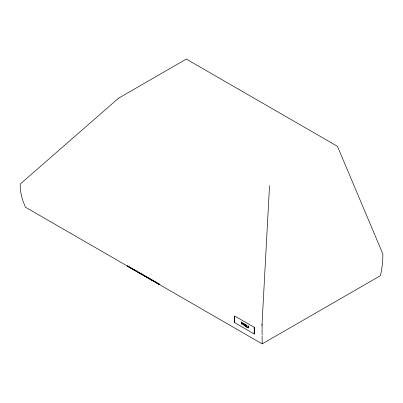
<?xml version="1.0" encoding="UTF-8"?>
<svg xmlns="http://www.w3.org/2000/svg" width="403" height="403" viewBox="0 0 403 403"><rect width="100%" height="100%" fill="white"/><g stroke="black" fill="none" stroke-linecap="round" stroke-linejoin="round"><path stroke-width="0.6" d="M234.662 316.038L234.632 322.692L234.662 316.017L254.268 327.327L254.212 334.027M234.622 322.652L254.238 334.027L254.238 327.332M269.531 185.587L261.975 325.181M244.475 324.531L244.445 325.075A0.977 0.564 60 0 0 244.777 325.76L245.533 326.198A0.972 0.559 60 0 0 245.835 325.982L245.835 325.317A0.967 0.559 60 0 0 245.533 324.753L244.777 324.314M127.776 265.743L127.776 266.423L159.865 284.725M118.401 98.332L20.331 183.964L20.17 185.571A78.137 63.724 -4.7 0 0 21.475 195.722L23.127 201.495L25.5 207.243L262.167 343.88L380.261 275.788L380.639 274.493A117.218 67.679 60 0 0 382.855 255.406L382.81 253.85L337.432 146.304L186.347 59.1M127.696 265.925L127.696 266.242L159.392 284.543L159.951 284.543M118.346 98.327L186.186 59.16M127.65 265.899L159.865 284.271M245.694 324.606L244.621 323.982A1.335 0.771 60 0 0 244.173 324.395A1.37 0.791 60 0 0 244.611 325.911L245.699 326.531A1.32 0.761 60 0 0 246.102 326.229A1.37 0.791 60 0 0 246.162 325.987M262.242 343.9L262.056 335.865M159.669 284.382L159.669 284.755M246.047 325.503A1.37 0.791 60 0 1 246.072 325.936M244.475 324.586A0.977 0.564 60 0 1 244.782 324.37M245.694 324.652A1.32 0.761 60 0 1 246.102 325.428M262.116 334.928A79.824 3.048 -88.5 0 1 262.066 329.79M262.091 329.397A77.512 2.937 -88.5 0 1 262.076 323.926M243.744 323.352L243.231 324.556L242.702 322.748L242.445 322.601L241.921 323.8L241.13 321.841L241.891 324.486L242.571 323.09L243.246 325.266L244.011 323.508L243.744 323.352M246.772 325.1L246.505 324.944L246.505 327.125L247.628 327.775L246.772 326.999L246.772 325.1M248.878 326.314L247.865 325.73L248.137 328.072L248.137 327.055L248.878 327.483L248.137 326.773L248.137 326.168L248.878 326.596L248.878 326.314"/></g></svg>
